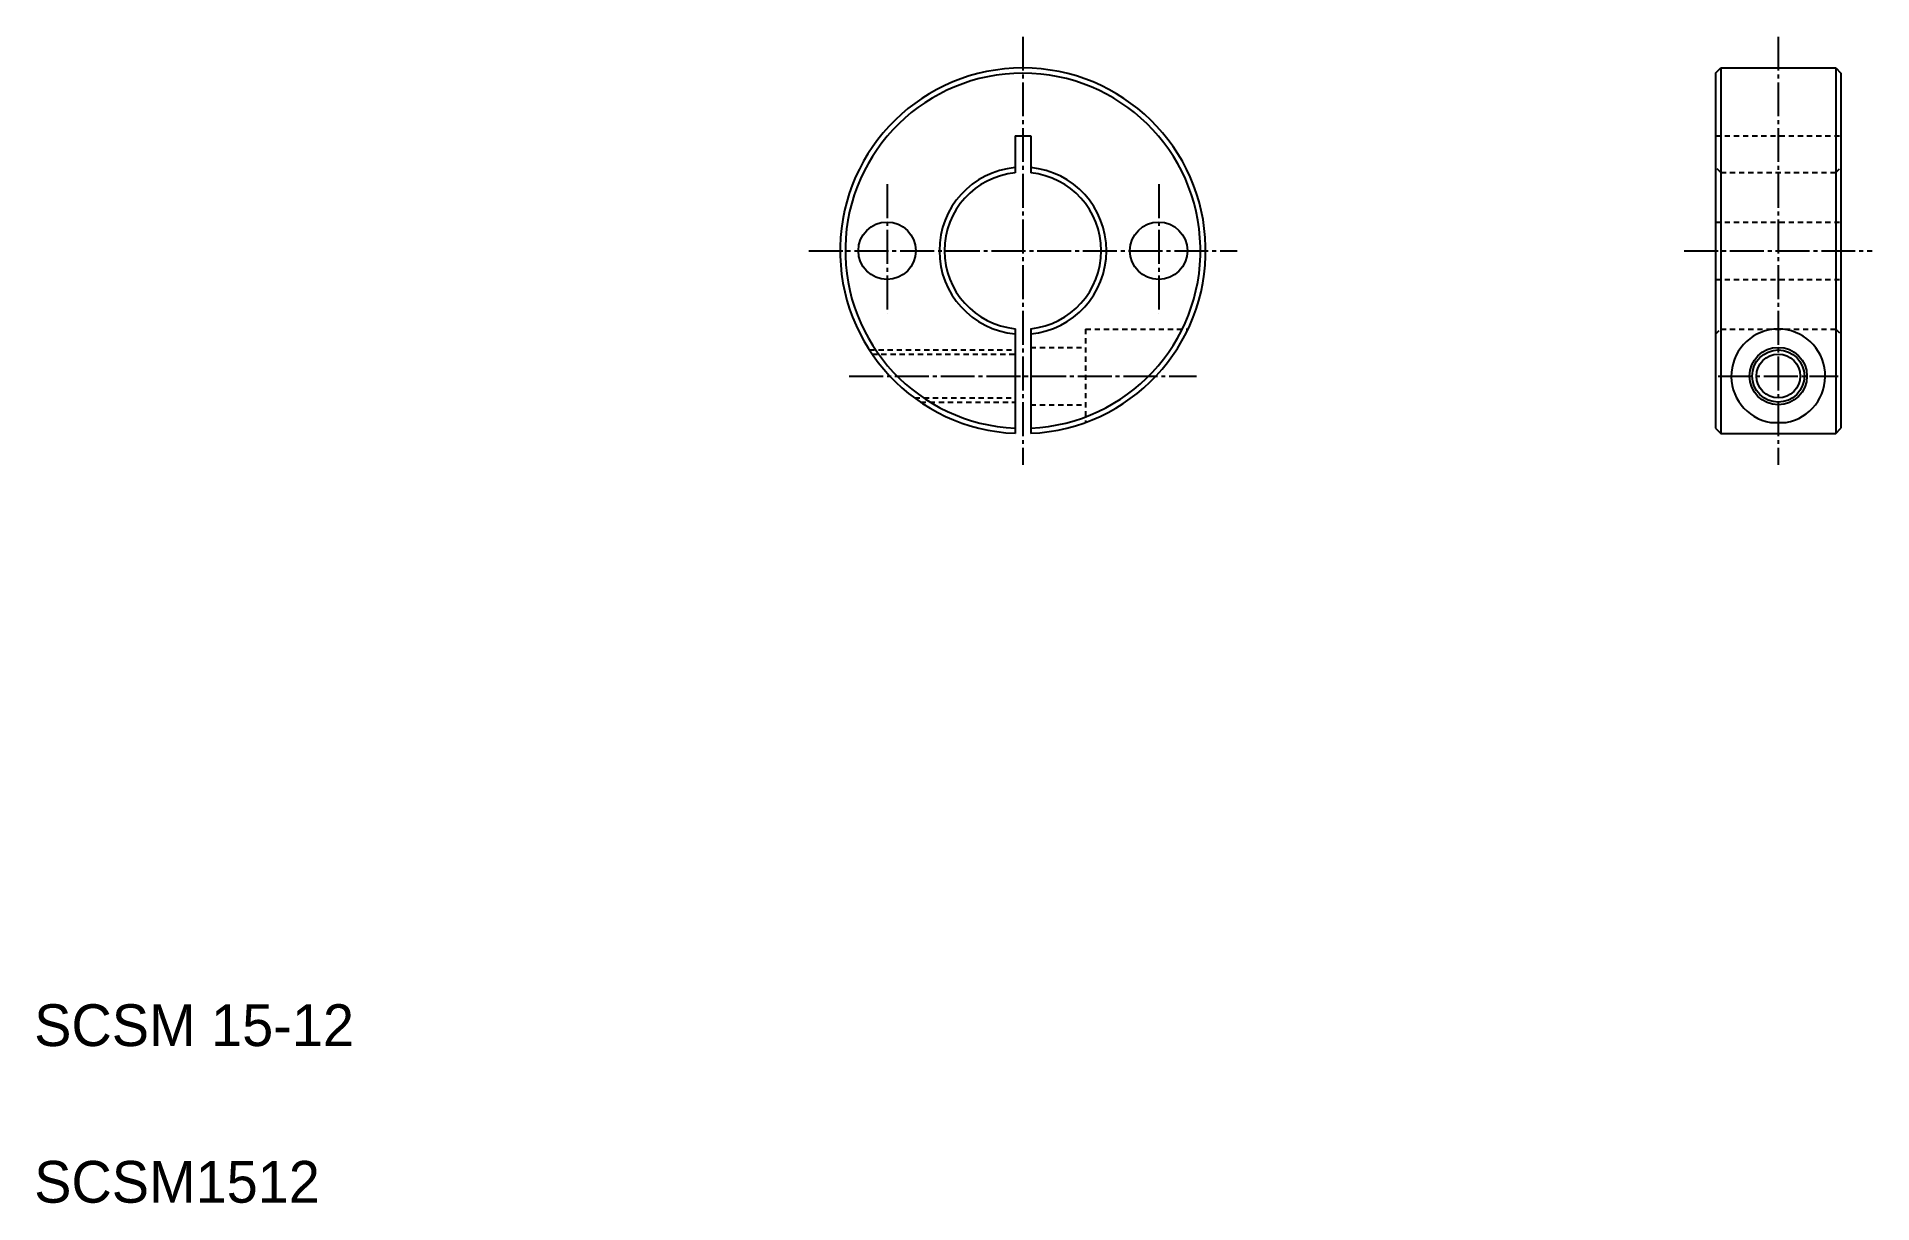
# Model space of a CAD drawing. Extents: x 10 to 186, y 10 to 122.
import ezdxf

# ---------------------------------------------------------------- set-up
doc = ezdxf.new("R2010")
doc.units = 0
doc.header["$LTSCALE"] = 0.25
doc.linetypes.add('CENTER', pattern=[17.5, 13, -1.5, 1.5, -1.5])
doc.linetypes.add('DASHED', pattern=[3.5, 2, -1.5])
doc.layers.get('0').update_dxf_attribs({"linetype": 'CONTINUOUS'})
doc.layers.add('CENTER', color=1, linetype='CENTER')

msp = doc.modelspace()

# ---------------------------------------------------------------- linework, layer by layer
at = {"color": 7, "linetype": 'CONTINUOUS'}
for p, q in [((170.98, 118.16), (171.48, 118.66)), ((170.98, 118.16), (170.98, 84.16)), ((171.48, 118.66), (171.48, 83.66)), ((171.48, 118.66), (182.48, 118.66)), ((182.48, 118.66), (182.48, 83.66)), ((182.48, 118.66), (182.98, 118.16)), ((182.98, 118.16), (182.98, 84.16)), ((103.91, 112.16), (103.91, 108.62)), ((103.91, 112.16), (105.41, 112.16)), ((105.41, 112.16), (105.41, 108.62)), ((103.91, 93.69), (103.91, 83.67)), ((105.41, 93.69), (105.41, 83.67)), ((176.24, 84.72), (177.72, 84.72)), ((170.98, 84.16), (171.48, 83.66)), ((171.48, 83.66), (182.48, 83.66)), ((182.48, 83.66), (182.98, 84.16))]:
    msp.add_line(p, q, dxfattribs=at)
at = {"color": 3, "linetype": 'DASHED'}
for p, q in [((170.98, 112.16), (182.98, 112.16)), ((171.48, 108.66), (170.98, 109.16)), ((182.48, 108.66), (182.98, 109.16)), ((171.48, 108.66), (182.48, 108.66)), ((170.98, 103.91), (182.98, 103.91)), ((170.98, 98.41), (182.98, 98.41)), ((110.66, 93.66), (110.66, 84.72)), ((110.66, 93.66), (120.47, 93.66)), ((170.98, 93.16), (171.48, 93.66)), ((171.48, 93.66), (182.48, 93.66)), ((182.48, 93.66), (182.98, 93.16)), ((89.96, 91.66), (103.91, 91.66)), ((105.41, 91.91), (110.66, 91.91)), ((90.23, 91.26), (103.91, 91.26)), ((94.3, 87.06), (103.91, 87.06)), ((94.86, 86.66), (103.91, 86.66)), ((105.41, 86.41), (110.66, 86.41))]:
    msp.add_line(p, q, dxfattribs=at)
for p, q in [((110.66, 91.42), (110.66, 91.42)), ((110.66, 89.19), (110.66, 89.19))]:
    msp.add_line(p, q)
at = {"color": 7, "linetype": 'CONTINUOUS'}
for centre, radius in [((91.66, 101.16), 2.75), ((117.66, 101.16), 2.75), ((176.98, 89.16), 2.75), ((176.98, 89.16), 2.1)]:
    msp.add_circle(centre, radius, dxfattribs=at)
at = {"color": 3, "linetype": 'CONTINUOUS'}
msp.add_circle((176.98, 89.16), 2.5, dxfattribs=at)
at = {"color": 7, "linetype": 'CONTINUOUS'}
for centre, radius, start, end in [((104.66, 101.16), 17.5, 272.4563, 267.5437), ((104.66, 101.16), 17, 272.5286, 267.4714), ((104.66, 101.16), 8, 95.3794, 264.6206), ((104.66, 101.16), 8, 0, 84.6206), ((104.66, 101.16), 7.5, 95.7392, 264.2608), ((104.66, 101.16), 7.5, 0, 84.2608), ((104.66, 101.16), 8, 275.3794, 0), ((104.66, 101.16), 7.5, 275.7392, 0), ((176.98, 89.16), 4.5, 279.4229, 260.5771)]:
    msp.add_arc(centre, radius, start, end, dxfattribs=at)
at = {"layer": 'CENTER', "color": 1, "linetype": 'CENTER'}
for p, q in [((104.66, 121.66), (104.66, 80.66)), ((176.98, 121.66), (176.98, 80.66)), ((91.66, 107.53), (91.66, 95.14)), ((117.66, 107.53), (117.66, 95.14)), ((84.16, 101.16), (125.16, 101.16)), ((167.98, 101.16), (185.98, 101.16)), ((88.04, 89.16), (121.28, 89.16)), ((171.23, 89.16), (182.73, 89.16))]:
    msp.add_line(p, q, dxfattribs=at)

# ---------------------------------------------------------------- texts
for s, p in [('SCSM 15-12', (10, 25)), ('SCSM1512', (10, 10))]:
    msp.add_text(s, height=4).set_placement(p)

doc.saveas('drawing.dxf')
